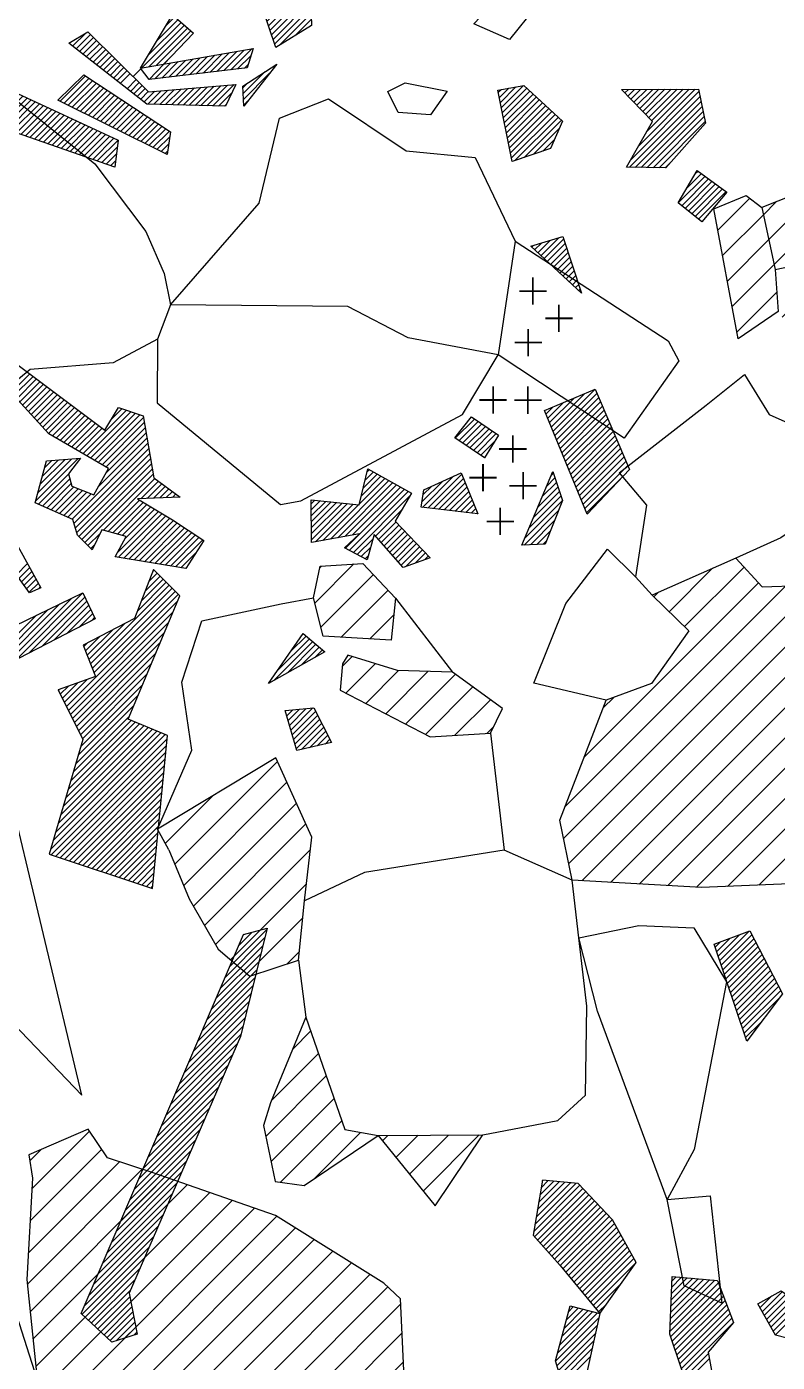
# Model space of a CAD drawing. Header units: metres. Extents: x -203 to 57, y -1987 to -1480.
# Drawn here: x -128.7 to -84.8, y -1738.3 to -1660.3 of the extents above; entities that cross this region are included whole.
import ezdxf

# ---------------------------------------------------------------- set-up
doc = ezdxf.new("R2010")
doc.units = ezdxf.units.M
doc.header["$LTSCALE"] = 25
doc.header["$MEASUREMENT"] = 0
doc.layers.get('0').update_dxf_attribs({"linetype": 'CONTINUOUS'})
for name, color, linetype in [('FEUER', 1, 'CONTINUOUS'), ('KNOCHEN', 2, 'CONTINUOUS'), ('KNOCHENSCHRAFF', 2, 'CONTINUOUS'), ('STEINE', 4, 'CONTINUOUS')]:
    doc.layers.add(name, color=color, linetype=linetype)

# ---------------------------------------------------------------- blocks, each defined once
blk = doc.blocks.new('*X22')
at = {"color": 0}
for p, q in [((-117.102, -1715.871), (-114.786, -1713.555)), ((-116.837, -1715.252), (-114.672, -1713.087)), ((-116.572, -1714.634), (-115.026, -1713.087)), ((-116.308, -1714.015), (-115.507, -1713.215)), ((-116.043, -1713.397), (-115.988, -1713.342)), ((-117.367, -1716.489), (-114.901, -1714.023)), ((-117.897, -1717.726), (-115.13, -1714.959)), ((-117.632, -1717.107), (-115.016, -1714.491)), ((-118.427, -1718.963), (-115.359, -1715.895)), ((-118.162, -1718.344), (-115.245, -1715.427)), ((-118.691, -1719.581), (-115.474, -1716.364)), ((-119.221, -1720.818), (-115.703, -1717.3)), ((-118.956, -1720.2), (-115.588, -1716.832)), ((-119.751, -1722.055), (-115.932, -1718.236)), ((-119.486, -1721.436), (-115.818, -1717.768)), ((-120.016, -1722.673), (-116.047, -1718.704)), ((-120.545, -1723.91), (-116.383, -1719.748)), ((-120.281, -1723.292), (-116.161, -1719.172)), ((-120.81, -1724.528), (-116.654, -1720.373)), ((-121.075, -1725.147), (-116.926, -1720.998)), ((-121.34, -1725.765), (-117.197, -1721.623)), ((-121.87, -1727.002), (-117.74, -1722.873)), ((-121.605, -1726.384), (-117.469, -1722.248)), ((-122.135, -1727.621), (-118.012, -1723.498)), ((-122.399, -1728.239), (-118.283, -1724.123)), ((-122.664, -1728.857), (-118.555, -1724.748)), ((-123.194, -1730.094), (-119.098, -1725.998)), ((-122.929, -1729.476), (-118.826, -1725.373)), ((-123.459, -1730.713), (-119.369, -1726.623)), ((-123.724, -1731.331), (-119.641, -1727.248)), ((-123.989, -1731.949), (-119.912, -1727.873)), ((-124.518, -1733.186), (-120.455, -1729.123)), ((-124.254, -1732.568), (-120.184, -1728.498)), ((-124.783, -1733.805), (-120.727, -1729.748)), ((-125.048, -1734.423), (-120.998, -1730.373)), ((-125.313, -1735.042), (-121.27, -1730.998)), ((-125.453, -1735.535), (-121.541, -1731.623)), ((-125.27, -1735.706), (-121.813, -1732.249)), ((-125.088, -1735.877), (-122.084, -1732.874)), ((-124.905, -1736.047), (-122.356, -1733.499)), ((-124.722, -1736.218), (-122.627, -1734.124)), ((-124.539, -1736.389), (-122.663, -1734.512)), ((-124.356, -1736.56), (-122.604, -1734.808)), ((-124.173, -1736.73), (-122.546, -1735.103)), ((-123.99, -1736.901), (-122.488, -1735.399)), ((-123.808, -1737.072), (-122.43, -1735.694)), ((-123.468, -1737.086), (-122.372, -1735.99)), ((-122.952, -1736.923), (-122.314, -1736.285)), ((-122.435, -1736.76), (-122.256, -1736.581))]:
    blk.add_line(p, q, dxfattribs=at)
blk = doc.blocks.new('*X23')
at = {"color": 0}
for p, q in [((-121.77, -1693.315), (-120.893, -1692.438)), ((-121.547, -1692.738), (-121.07, -1692.262)), ((-121.323, -1692.161), (-121.248, -1692.086)), ((-124.957, -1697.562), (-120.36, -1692.965)), ((-124.857, -1697.816), (-120.182, -1693.141)), ((-122.217, -1694.468), (-120.538, -1692.789)), ((-121.993, -1693.892), (-120.715, -1692.614)), ((-126.375, -1700.041), (-119.827, -1693.493)), ((-126.258, -1700.277), (-119.879, -1693.899)), ((-124.757, -1698.069), (-120.005, -1693.317)), ((-126.14, -1700.513), (-120.135, -1694.508)), ((-126.023, -1700.75), (-120.39, -1695.117)), ((-125.157, -1697.055), (-123.682, -1695.581)), ((-125.057, -1697.309), (-122.954, -1695.206)), ((-125.905, -1700.986), (-120.646, -1695.726)), ((-125.788, -1701.222), (-120.902, -1696.336)), ((-125.357, -1696.548), (-125.14, -1696.331)), ((-125.257, -1696.802), (-124.411, -1695.956)), ((-125.67, -1701.458), (-121.157, -1696.945)), ((-125.553, -1701.694), (-121.413, -1697.554)), ((-126.61, -1699.569), (-125.7, -1698.659)), ((-126.492, -1699.805), (-125.153, -1698.465)), ((-125.435, -1701.93), (-121.669, -1698.163)), ((-126.845, -1699.097), (-126.796, -1699.047)), ((-126.727, -1699.333), (-126.248, -1698.853)), ((-125.683, -1702.884), (-122.18, -1699.382)), ((-125.537, -1702.385), (-121.924, -1698.772)), ((-125.829, -1703.384), (-122.436, -1699.991)), ((-126.413, -1705.382), (-122.095, -1701.064)), ((-126.267, -1704.883), (-122.345, -1700.96)), ((-126.121, -1704.383), (-122.594, -1700.857)), ((-125.975, -1703.883), (-122.691, -1700.6)), ((-127.289, -1708.38), (-120.597, -1701.688)), ((-127.143, -1707.88), (-120.847, -1701.584)), ((-126.997, -1707.381), (-121.096, -1701.48)), ((-126.851, -1706.881), (-121.346, -1701.376)), ((-126.705, -1706.381), (-121.596, -1701.272)), ((-126.559, -1705.882), (-121.845, -1701.168)), ((-127.257, -1708.701), (-120.487, -1701.931)), ((-126.992, -1708.79), (-120.525, -1702.323)), ((-126.727, -1708.878), (-120.563, -1702.715)), ((-126.462, -1708.967), (-120.602, -1703.107)), ((-126.197, -1709.055), (-120.64, -1703.498)), ((-125.931, -1709.143), (-120.678, -1703.89)), ((-125.666, -1709.232), (-120.717, -1704.282)), ((-125.401, -1709.32), (-120.755, -1704.674)), ((-125.136, -1709.409), (-120.793, -1705.066)), ((-124.871, -1709.497), (-120.832, -1705.458)), ((-124.606, -1709.586), (-120.87, -1705.85)), ((-124.341, -1709.674), (-120.908, -1706.242)), ((-124.075, -1709.762), (-120.947, -1706.634)), ((-123.81, -1709.851), (-120.985, -1707.026)), ((-123.545, -1709.939), (-121.023, -1707.417)), ((-123.28, -1710.028), (-121.062, -1707.809)), ((-123.015, -1710.116), (-121.1, -1708.201)), ((-122.75, -1710.204), (-121.138, -1708.593)), ((-122.485, -1710.293), (-121.177, -1708.985)), ((-122.219, -1710.381), (-121.215, -1709.377)), ((-121.954, -1710.47), (-121.253, -1709.769)), ((-121.689, -1710.558), (-121.292, -1710.161)), ((-121.424, -1710.646), (-121.33, -1710.553)), ((-88.375, -1714.367), (-87.59, -1713.582)), ((-88.285, -1714.631), (-87.028, -1713.373)), ((-88.196, -1714.895), (-86.465, -1713.164)), ((-88.106, -1715.159), (-86.321, -1713.373)), ((-88.464, -1714.103), (-88.153, -1713.791)), ((-88.017, -1715.423), (-86.2, -1713.606)), ((-87.927, -1715.687), (-86.079, -1713.839)), ((-87.838, -1715.951), (-85.958, -1714.071)), ((-87.748, -1716.215), (-85.837, -1714.304)), ((-87.659, -1716.479), (-85.716, -1714.536)), ((-87.569, -1716.743), (-85.595, -1714.769)), ((-87.48, -1717.007), (-85.474, -1715.001)), ((-87.39, -1717.272), (-85.353, -1715.234)), ((-87.301, -1717.536), (-85.232, -1715.467)), ((-87.211, -1717.8), (-85.111, -1715.699)), ((-87.122, -1718.064), (-84.99, -1715.932)), ((-87.032, -1718.328), (-84.869, -1716.164)), ((-86.943, -1718.592), (-84.748, -1716.397)), ((-86.853, -1718.856), (-84.627, -1716.629)), ((-86.764, -1719.12), (-84.737, -1717.093)), ((-86.675, -1719.384), (-85.806, -1718.515)), ((-99.066, -1730.715), (-96.358, -1728.007)), ((-99.014, -1731.016), (-96.187, -1728.19)), ((-98.994, -1730.29), (-96.589, -1727.884)), ((-98.922, -1729.864), (-96.912, -1727.854)), ((-98.85, -1729.438), (-97.236, -1727.824)), ((-98.847, -1731.203), (-96.016, -1728.372)), ((-98.778, -1729.013), (-97.559, -1727.794)), ((-98.706, -1728.587), (-97.883, -1727.764)), ((-98.634, -1728.161), (-98.207, -1727.734)), ((-98.561, -1727.735), (-98.53, -1727.704)), ((-98.68, -1731.389), (-95.845, -1728.555)), ((-98.513, -1731.576), (-95.674, -1728.737)), ((-98.346, -1731.762), (-95.503, -1728.919)), ((-98.179, -1731.949), (-95.332, -1729.102)), ((-98.012, -1732.136), (-95.161, -1729.284)), ((-97.845, -1732.322), (-94.989, -1729.467)), ((-97.678, -1732.509), (-94.818, -1729.649)), ((-97.511, -1732.696), (-94.647, -1729.832)), ((-97.351, -1732.889), (-94.476, -1730.014)), ((-97.191, -1733.083), (-94.346, -1730.238)), ((-97.031, -1733.276), (-94.22, -1730.465)), ((-96.871, -1733.47), (-94.093, -1730.692)), ((-96.711, -1733.663), (-93.966, -1730.919)), ((-96.551, -1733.857), (-93.84, -1731.146)), ((-96.391, -1734.051), (-93.713, -1731.373)), ((-96.231, -1734.244), (-93.587, -1731.6)), ((-96.071, -1734.438), (-93.46, -1731.827)), ((-95.911, -1734.631), (-93.334, -1732.054)), ((-95.751, -1734.825), (-93.207, -1732.281)), ((-95.591, -1735.018), (-93.081, -1732.508)), ((-95.431, -1735.212), (-93.915, -1733.695)), ((-91.108, -1736.545), (-88.271, -1733.708)), ((-91.093, -1736.177), (-88.471, -1733.555)), ((-91.078, -1735.808), (-88.795, -1733.526)), ((-91.063, -1735.44), (-89.119, -1733.496)), ((-91.048, -1735.071), (-89.443, -1733.467)), ((-91.033, -1734.703), (-89.767, -1733.437)), ((-91.018, -1734.334), (-90.091, -1733.408)), ((-91.003, -1733.966), (-90.415, -1733.378)), ((-90.988, -1733.598), (-90.74, -1733.349)), ((-91.061, -1736.852), (-88.173, -1733.964)), ((-90.971, -1737.116), (-88.076, -1734.22)), ((-90.882, -1737.38), (-87.978, -1734.476)), ((-85.84, -1735.166), (-85.143, -1734.47)), ((-85.713, -1735.393), (-84.53, -1734.21)), ((-85.585, -1735.619), (-84.323, -1734.357)), ((-85.458, -1735.845), (-84.117, -1734.504)), ((-97.541, -1737.322), (-95.605, -1735.386)), ((-97.414, -1736.841), (-95.886, -1735.313)), ((-97.287, -1736.361), (-96.167, -1735.24)), ((-97.16, -1735.88), (-96.447, -1735.167)), ((-97.033, -1735.399), (-96.728, -1735.094)), ((-95.271, -1735.405), (-94.808, -1734.943)), ((-90.792, -1737.644), (-87.881, -1734.732)), ((-90.703, -1737.908), (-87.783, -1734.988)), ((-90.613, -1738.172), (-87.686, -1735.244)), ((-85.967, -1734.94), (-85.95, -1734.924)), ((-85.331, -1736.072), (-83.91, -1734.651)), ((-85.204, -1736.298), (-83.704, -1734.798)), ((-85.076, -1736.524), (-83.498, -1734.945)), ((-84.949, -1736.751), (-83.291, -1735.093)), ((-97.785, -1738.272), (-95.257, -1735.745)), ((-97.703, -1738.544), (-95.358, -1736.199)), ((-97.669, -1737.803), (-95.324, -1735.459)), ((-90.524, -1738.436), (-87.588, -1735.501)), ((-90.434, -1738.7), (-87.491, -1735.757)), ((-90.345, -1738.964), (-87.393, -1736.013)), ((-97.62, -1738.815), (-95.458, -1736.653)), ((-97.538, -1739.087), (-95.559, -1737.107)), ((-97.456, -1739.358), (-95.659, -1737.561)), ((-97.374, -1739.629), (-95.76, -1738.015)), ((-90.255, -1739.228), (-88.851, -1737.824)), ((-90.166, -1739.492), (-88.797, -1738.124))]:
    blk.add_line(p, q, dxfattribs=at)
blk = doc.blocks.new('*X32')
at = {"color": 0}
for p, q in [((-101.137, -1664.197), (-100.951, -1664.011)), ((-101.078, -1664.492), (-100.524, -1663.937)), ((-101.019, -1664.786), (-100.097, -1663.864)), ((-100.961, -1665.081), (-99.67, -1663.791)), ((-100.902, -1665.375), (-99.468, -1663.942)), ((-100.843, -1665.67), (-99.284, -1664.112)), ((-100.784, -1665.964), (-99.1, -1664.281)), ((-93.903, -1664.033), (-93.881, -1664.012)), ((-93.73, -1664.214), (-93.526, -1664.01)), ((-93.557, -1664.395), (-93.17, -1664.008)), ((-93.473, -1668.554), (-89.343, -1664.423)), ((-93.409, -1668.136), (-89.404, -1664.131)), ((-93.385, -1664.576), (-92.815, -1664.006)), ((-93.212, -1664.757), (-92.46, -1664.005)), ((-93.039, -1664.937), (-92.104, -1664.003)), ((-92.94, -1667.313), (-89.617, -1663.99)), ((-92.866, -1665.118), (-91.749, -1664.001)), ((-92.694, -1665.299), (-91.394, -1663.999)), ((-92.521, -1665.48), (-91.038, -1663.997)), ((-92.471, -1666.49), (-89.972, -1663.992)), ((-92.348, -1665.661), (-90.683, -1663.996)), ((-92.175, -1665.841), (-90.328, -1663.994)), ((-100.725, -1666.259), (-98.917, -1664.451)), ((-100.666, -1666.553), (-98.733, -1664.621)), ((-100.607, -1666.848), (-98.549, -1664.79)), ((-100.548, -1667.143), (-98.365, -1664.96)), ((-100.489, -1667.437), (-98.181, -1665.13)), ((-93.126, -1668.56), (-89.282, -1664.715)), ((-92.778, -1668.566), (-89.22, -1665.008)), ((-100.43, -1667.732), (-97.997, -1665.299)), ((-100.371, -1668.026), (-97.813, -1665.469)), ((-100.158, -1668.167), (-97.629, -1665.639)), ((-99.617, -1667.98), (-97.445, -1665.808)), ((-92.431, -1668.572), (-89.159, -1665.3)), ((-92.083, -1668.578), (-89.097, -1665.592)), ((-91.736, -1668.584), (-89.036, -1665.884)), ((-99.076, -1667.792), (-97.571, -1666.288)), ((-98.535, -1667.605), (-97.856, -1666.926)), ((-91.388, -1668.59), (-91.026, -1668.228)), ((-90.61, -1670.64), (-89.045, -1669.075)), ((-90.162, -1669.838), (-89.249, -1668.926)), ((-89.657, -1668.98), (-89.454, -1668.777)), ((-90.414, -1670.798), (-88.84, -1669.224)), ((-90.219, -1670.956), (-88.635, -1669.373)), ((-90.023, -1671.114), (-88.431, -1669.522)), ((-89.827, -1671.271), (-88.226, -1669.67)), ((-89.631, -1671.429), (-88.021, -1669.819)), ((-89.436, -1671.587), (-87.817, -1669.968)), ((-99.007, -1673.38), (-98.607, -1672.98)), ((-98.823, -1673.55), (-98.099, -1672.826)), ((-98.639, -1673.719), (-97.592, -1672.673)), ((-98.455, -1673.889), (-97.304, -1672.738)), ((-98.271, -1674.058), (-97.217, -1673.004)), ((-99.191, -1673.21), (-99.114, -1673.133)), ((-98.087, -1674.228), (-97.129, -1673.27)), ((-97.903, -1674.397), (-97.042, -1673.536)), ((-97.719, -1674.567), (-96.954, -1673.803)), ((-97.535, -1674.737), (-96.867, -1674.069)), ((-97.351, -1674.906), (-96.78, -1674.335)), ((-97.167, -1675.076), (-96.692, -1674.601)), ((-96.983, -1675.245), (-96.605, -1674.867)), ((-96.799, -1675.415), (-96.517, -1675.133)), ((-96.615, -1675.585), (-96.43, -1675.399)), ((-96.431, -1675.754), (-96.342, -1675.665)), ((-97.927, -1683.967), (-95.483, -1681.524)), ((-98.234, -1683.214), (-97.311, -1682.29)), ((-98.132, -1683.465), (-96.701, -1682.035)), ((-98.029, -1683.716), (-96.092, -1681.779)), ((-97.824, -1684.218), (-95.365, -1681.759)), ((-97.721, -1684.469), (-95.259, -1682.007)), ((-97.619, -1684.72), (-95.153, -1682.254)), ((-98.337, -1682.963), (-97.92, -1682.546)), ((-97.516, -1684.971), (-95.046, -1682.501)), ((-97.413, -1685.222), (-94.94, -1682.748)), ((-97.311, -1685.472), (-94.834, -1682.996)), ((-103.644, -1684.381), (-102.521, -1683.258)), ((-103.432, -1684.523), (-102.309, -1683.4)), ((-103.22, -1684.664), (-102.098, -1683.542)), ((-103.008, -1684.806), (-101.886, -1683.684)), ((-102.796, -1684.948), (-101.674, -1683.826)), ((-97.208, -1685.723), (-94.728, -1683.243)), ((-97.105, -1685.974), (-94.621, -1683.49)), ((-97.003, -1686.225), (-94.515, -1683.737)), ((-102.585, -1685.09), (-101.463, -1683.968)), ((-102.373, -1685.231), (-101.251, -1684.11)), ((-102.161, -1685.373), (-101.323, -1684.536)), ((-96.9, -1686.476), (-94.409, -1683.985)), ((-96.797, -1686.727), (-94.302, -1684.232)), ((-96.695, -1686.978), (-94.196, -1684.479)), ((-96.592, -1687.229), (-94.09, -1684.727)), ((-101.949, -1685.515), (-101.873, -1685.439)), ((-96.489, -1687.48), (-93.984, -1684.974)), ((-96.387, -1687.731), (-93.877, -1685.221)), ((-96.284, -1687.981), (-93.771, -1685.468)), ((-96.181, -1688.232), (-93.665, -1685.716)), ((-96.079, -1688.483), (-93.558, -1685.963)), ((-105.594, -1688.099), (-104.382, -1686.887)), ((-105.555, -1688.414), (-103.742, -1686.6)), ((-105.239, -1688.451), (-103.269, -1686.481)), ((-104.923, -1688.489), (-103.166, -1686.732)), ((-104.607, -1688.526), (-103.063, -1686.983)), ((-98.561, -1687.784), (-97.732, -1686.954)), ((-98.302, -1687.171), (-97.821, -1686.69)), ((-98.044, -1686.559), (-97.911, -1686.426)), ((-95.976, -1688.734), (-93.711, -1686.469)), ((-105.534, -1687.685), (-105.022, -1687.174)), ((-104.291, -1688.563), (-102.961, -1687.233)), ((-103.974, -1688.601), (-102.858, -1687.484)), ((-103.658, -1688.638), (-102.755, -1687.735)), ((-99.338, -1689.621), (-97.463, -1687.746)), ((-99.079, -1689.009), (-97.553, -1687.482)), ((-98.82, -1688.396), (-97.642, -1687.218)), ((-103.342, -1688.675), (-102.652, -1687.986)), ((-103.026, -1688.713), (-102.549, -1688.236)), ((-102.709, -1688.75), (-102.447, -1688.487)), ((-99.624, -1690.614), (-97.609, -1688.6)), ((-99.597, -1690.234), (-97.379, -1688.016)), ((-102.393, -1688.787), (-102.344, -1688.738)), ((-99.255, -1690.598), (-97.839, -1689.183)), ((-98.886, -1690.583), (-98.07, -1689.767)), ((-98.517, -1690.567), (-98.3, -1690.351))]:
    blk.add_line(p, q, dxfattribs=at)
blk = doc.blocks.new('*X33')
at = {"color": 0}
for p, q in [((-129.607, -1681.706), (-128.515, -1680.615)), ((-129.438, -1681.891), (-128.313, -1680.766)), ((-129.269, -1682.075), (-128.111, -1680.918)), ((-129.1, -1682.26), (-127.909, -1681.069)), ((-128.931, -1682.444), (-127.707, -1681.221)), ((-128.762, -1682.629), (-127.505, -1681.372)), ((-128.593, -1682.813), (-127.303, -1681.524)), ((-128.424, -1682.998), (-127.101, -1681.675)), ((-128.255, -1683.182), (-126.899, -1681.827)), ((-128.086, -1683.367), (-126.697, -1681.978)), ((-127.917, -1683.552), (-126.495, -1682.13)), ((-127.748, -1683.736), (-126.293, -1682.281)), ((-127.579, -1683.921), (-126.091, -1682.433)), ((-127.41, -1684.105), (-125.889, -1682.584)), ((-127.192, -1684.241), (-125.687, -1682.736)), ((-126.968, -1684.371), (-125.485, -1682.887)), ((-126.745, -1684.501), (-125.283, -1683.039)), ((-125.404, -1685.281), (-122.858, -1682.736)), ((-125.18, -1685.411), (-122.597, -1682.828)), ((-124.956, -1685.541), (-122.335, -1682.92)), ((-124.733, -1685.671), (-122.074, -1683.012)), ((-124.509, -1685.801), (-121.872, -1683.164)), ((-123.735, -1683.259), (-123.12, -1682.644)), ((-126.521, -1684.631), (-125.08, -1683.19)), ((-126.298, -1684.761), (-124.878, -1683.342)), ((-126.074, -1684.891), (-124.676, -1683.493)), ((-125.851, -1685.021), (-124.474, -1683.645)), ((-125.627, -1685.151), (-124.272, -1683.796)), ((-124.286, -1685.931), (-121.82, -1683.465)), ((-124.062, -1686.061), (-121.767, -1683.766)), ((-126.037, -1689.097), (-121.61, -1684.669)), ((-124.511, -1687.217), (-121.662, -1684.368)), ((-124.061, -1686.414), (-121.715, -1684.067)), ((-125.926, -1689.34), (-121.557, -1684.971)), ((-125.848, -1689.615), (-121.505, -1685.272)), ((-128.154, -1688.031), (-125.677, -1685.555)), ((-128.026, -1687.55), (-126.062, -1685.586)), ((-127.898, -1687.069), (-126.447, -1685.618)), ((-127.771, -1686.587), (-126.832, -1685.649)), ((-127.643, -1686.106), (-127.218, -1685.681)), ((-125.77, -1689.891), (-121.453, -1685.573)), ((-125.645, -1690.119), (-121.4, -1685.874)), ((-125.467, -1690.294), (-121.348, -1686.175)), ((-108.805, -1686.36), (-108.67, -1686.225)), ((-128.007, -1688.238), (-126.252, -1686.484)), ((-127.761, -1688.345), (-126.173, -1686.757)), ((-127.514, -1688.453), (-126.093, -1687.031)), ((-125.289, -1690.47), (-121.295, -1686.476)), ((-124.212, -1689.747), (-121.202, -1686.736)), ((-122.029, -1687.917), (-120.997, -1686.885)), ((-121.658, -1687.9), (-120.792, -1687.034)), ((-110.946, -1690.269), (-107.532, -1686.855)), ((-110.511, -1690.188), (-107.305, -1686.981)), ((-109.248, -1688.218), (-107.76, -1686.729)), ((-109.138, -1687.753), (-107.987, -1686.603)), ((-109.027, -1687.289), (-108.215, -1686.477)), ((-108.916, -1686.825), (-108.442, -1686.351)), ((-127.268, -1688.56), (-125.933, -1687.225)), ((-127.022, -1688.667), (-125.68, -1687.325)), ((-126.776, -1688.775), (-125.426, -1687.425)), ((-126.53, -1688.882), (-125.173, -1687.525)), ((-126.283, -1688.989), (-124.919, -1687.625)), ((-121.288, -1687.883), (-120.587, -1687.182)), ((-120.917, -1687.866), (-120.382, -1687.331)), ((-120.547, -1687.849), (-120.177, -1687.48)), ((-120.176, -1687.832), (-119.973, -1687.628)), ((-119.805, -1687.815), (-119.768, -1687.777)), ((-110.077, -1690.107), (-107.077, -1687.107)), ((-110.064, -1690.801), (-106.622, -1687.359)), ((-109.833, -1690.924), (-106.394, -1687.485)), ((-109.642, -1690.025), (-106.849, -1687.233)), ((-109.602, -1691.046), (-106.284, -1687.728)), ((-123.936, -1689.824), (-122.105, -1687.993)), ((-123.66, -1689.901), (-121.884, -1688.125)), ((-123.384, -1689.979), (-121.662, -1688.257)), ((-123.108, -1690.056), (-121.44, -1688.388)), ((-122.939, -1690.241), (-121.218, -1688.52)), ((-112.067, -1688.208), (-111.858, -1687.999)), ((-112.065, -1688.56), (-111.538, -1688.032)), ((-112.063, -1688.911), (-111.217, -1688.065)), ((-112.062, -1689.263), (-110.897, -1688.099)), ((-112.06, -1689.615), (-110.577, -1688.132)), ((-112.058, -1689.967), (-110.257, -1688.165)), ((-112.056, -1690.319), (-109.936, -1688.199)), ((-111.816, -1690.432), (-109.616, -1688.232)), ((-111.381, -1690.351), (-109.296, -1688.265)), ((-108.299, -1690.097), (-106.786, -1688.584)), ((-123.386, -1691.042), (-120.996, -1688.652)), ((-123.324, -1691.333), (-120.774, -1688.783)), ((-123.021, -1691.384), (-120.552, -1688.915)), ((-122.719, -1691.435), (-120.33, -1689.047)), ((-122.416, -1691.486), (-120.111, -1689.181)), ((-122.113, -1691.537), (-119.898, -1689.321)), ((-108.134, -1690.285), (-107.121, -1689.273)), ((-125.112, -1690.646), (-124.407, -1689.941)), ((-121.81, -1691.587), (-119.685, -1689.462)), ((-121.507, -1691.638), (-119.472, -1689.602)), ((-121.205, -1691.689), (-119.259, -1689.743)), ((-120.902, -1691.74), (-119.046, -1689.883)), ((-120.599, -1691.79), (-118.833, -1690.024)), ((-120.296, -1691.841), (-118.62, -1690.164)), ((-107.969, -1690.474), (-106.948, -1689.453)), ((-107.803, -1690.662), (-106.775, -1689.633)), ((-107.638, -1690.85), (-106.601, -1689.813)), ((-107.473, -1691.039), (-106.428, -1689.994)), ((-107.308, -1691.227), (-106.255, -1690.174)), ((-124.934, -1690.822), (-124.723, -1690.611)), ((-119.994, -1691.892), (-118.407, -1690.305)), ((-109.371, -1691.169), (-108.453, -1690.251)), ((-109.14, -1691.292), (-108.584, -1690.735)), ((-107.143, -1691.415), (-106.081, -1690.354)), ((-106.977, -1691.604), (-105.908, -1690.534)), ((-106.812, -1691.792), (-105.735, -1690.714)), ((-106.542, -1691.876), (-105.561, -1690.895)), ((-129.288, -1692.347), (-128.638, -1691.698)), ((-119.691, -1691.943), (-118.753, -1691.005)), ((-108.91, -1691.415), (-108.715, -1691.22)), ((-105.989, -1691.676), (-105.388, -1691.075)), ((-105.437, -1691.477), (-105.214, -1691.255)), ((-129.14, -1692.553), (-128.512, -1691.925)), ((-128.992, -1692.758), (-128.386, -1692.152)), ((-128.844, -1692.964), (-128.26, -1692.38)), ((-128.696, -1693.169), (-128.134, -1692.607)), ((-128.548, -1693.375), (-128.007, -1692.835)), ((-127.985, -1693.165), (-127.881, -1693.062)), ((-130.758, -1698.06), (-126.746, -1694.049)), ((-130.027, -1697.683), (-126.061, -1693.716)), ((-129.297, -1697.306), (-125.402, -1693.411)), ((-128.566, -1696.929), (-125.288, -1693.651)), ((-127.836, -1696.552), (-125.175, -1693.891)), ((-132.218, -1698.813), (-128.118, -1694.713)), ((-131.488, -1698.437), (-127.432, -1694.381)), ((-127.105, -1696.175), (-125.061, -1694.131)), ((-126.375, -1695.799), (-124.948, -1694.371)), ((-125.645, -1695.422), (-124.834, -1694.611)), ((-124.914, -1695.045), (-124.721, -1694.851)), ((-114.257, -1698.53), (-111.978, -1696.251)), ((-114.07, -1697.989), (-112.171, -1696.091)), ((-113.453, -1698.079), (-111.785, -1696.412)), ((-113.267, -1696.833), (-112.364, -1695.93)), ((-112.649, -1697.629), (-111.592, -1696.572)), ((-111.845, -1697.178), (-111.399, -1696.733)), ((-113.576, -1700.323), (-113.526, -1700.273)), ((-113.497, -1700.598), (-113.135, -1700.236)), ((-113.418, -1700.872), (-112.743, -1700.198)), ((-113.338, -1701.147), (-112.352, -1700.161)), ((-113.259, -1701.421), (-111.961, -1700.123)), ((-113.18, -1701.696), (-111.804, -1700.319)), ((-113.101, -1701.97), (-111.685, -1700.554)), ((-113.022, -1702.245), (-111.566, -1700.789)), ((-112.943, -1702.519), (-111.447, -1701.023)), ((-112.627, -1702.557), (-111.328, -1701.258)), ((-112.168, -1702.451), (-111.21, -1701.493)), ((-111.708, -1702.345), (-111.091, -1701.727)), ((-111.249, -1702.239), (-110.972, -1701.962))]:
    blk.add_line(p, q, dxfattribs=at)
blk = doc.blocks.new('*X39')
at = {"color": 0}
for p, q in [((-116.02, -1638.775), (-112.892, -1635.646)), ((-116.007, -1639.115), (-112.809, -1635.917)), ((-115.993, -1639.455), (-112.726, -1636.188)), ((-116.034, -1638.434), (-114.565, -1636.966)), ((-115.98, -1639.795), (-112.644, -1636.459)), ((-115.966, -1640.135), (-112.561, -1636.73)), ((-113.537, -1638.06), (-112.478, -1637)), ((-112.907, -1637.783), (-112.396, -1637.271)), ((-115.953, -1640.475), (-113.702, -1638.224)), ((-115.94, -1640.815), (-113.407, -1638.283)), ((-115.926, -1641.156), (-113.112, -1638.342)), ((-115.74, -1641.323), (-112.818, -1638.4)), ((-115.47, -1641.407), (-112.523, -1638.459)), ((-115.201, -1641.491), (-112.228, -1638.518)), ((-114.931, -1641.575), (-111.934, -1638.577)), ((-114.662, -1641.659), (-112.043, -1639.04)), ((-115.663, -1644.075), (-111.406, -1639.818)), ((-115.433, -1644.198), (-110.966, -1639.731)), ((-115.158, -1644.276), (-110.526, -1639.645)), ((-114.882, -1644.354), (-110.086, -1639.558)), ((-114.606, -1644.432), (-109.921, -1639.746)), ((-114.392, -1641.743), (-112.302, -1639.652)), ((-114.123, -1641.827), (-112.286, -1639.991)), ((-113.853, -1641.911), (-111.846, -1639.904)), ((-111.835, -1642.014), (-109.771, -1639.95)), ((-111.5, -1642.032), (-109.62, -1640.153)), ((-111.164, -1642.05), (-109.47, -1640.356)), ((-110.829, -1642.068), (-109.32, -1640.56)), ((-110.493, -1642.086), (-109.17, -1640.763)), ((-110.158, -1642.105), (-109.019, -1640.966)), ((-127.756, -1641.318), (-127.721, -1641.283)), ((-127.746, -1641.662), (-127.442, -1641.358)), ((-127.736, -1642.005), (-127.163, -1641.432)), ((-127.726, -1642.349), (-126.883, -1641.506)), ((-127.717, -1642.693), (-126.604, -1641.58)), ((-127.707, -1643.036), (-126.325, -1641.655)), ((-127.697, -1643.38), (-126.046, -1641.729)), ((-127.361, -1643.398), (-125.766, -1641.803)), ((-109.822, -1642.123), (-108.869, -1641.169)), ((-109.487, -1642.141), (-108.719, -1641.373)), ((-108.852, -1641.859), (-108.568, -1641.576)), ((-126.988, -1643.378), (-125.487, -1641.877)), ((-126.614, -1643.358), (-125.208, -1641.952)), ((-126.24, -1643.338), (-124.928, -1642.026)), ((-125.867, -1643.318), (-125.023, -1642.475)), ((-114.33, -1644.51), (-111.873, -1642.052)), ((-114.055, -1644.587), (-111.781, -1642.314)), ((-113.779, -1644.665), (-111.689, -1642.575)), ((-113.503, -1644.743), (-111.596, -1642.836)), ((-113.228, -1644.821), (-111.504, -1643.097)), ((-129.914, -1644.89), (-129.139, -1644.115)), ((-129.82, -1645.15), (-128.453, -1643.783)), ((-129.727, -1645.41), (-127.768, -1643.451)), ((-129.633, -1645.67), (-127.54, -1643.577)), ((-129.539, -1645.93), (-127.367, -1643.757)), ((-129.279, -1646.023), (-127.193, -1643.937)), ((-128.475, -1645.573), (-127.02, -1644.117)), ((-122.345, -1645.454), (-120.881, -1643.989)), ((-122.321, -1645.783), (-120.645, -1644.107)), ((-122.196, -1644.951), (-121.117, -1643.871)), ((-122.047, -1644.448), (-121.352, -1643.753)), ((-121.898, -1643.945), (-121.588, -1643.635)), ((-112.952, -1644.899), (-111.554, -1643.501)), ((-112.676, -1644.977), (-111.672, -1643.973)), ((-130.008, -1644.631), (-129.825, -1644.447)), ((-127.672, -1645.123), (-126.846, -1644.297)), ((-126.868, -1644.673), (-126.673, -1644.477)), ((-122.073, -1645.888), (-120.41, -1644.225)), ((-121.824, -1645.993), (-120.174, -1644.343)), ((-121.576, -1646.098), (-119.939, -1644.461)), ((-121.327, -1646.203), (-119.703, -1644.579)), ((-121.079, -1646.308), (-119.468, -1644.697)), ((-120.83, -1646.413), (-119.232, -1644.815)), ((-120.582, -1646.518), (-118.997, -1644.933)), ((-112.4, -1645.054), (-111.791, -1644.445)), ((-112.125, -1645.132), (-111.91, -1644.917)), ((-120.333, -1646.623), (-118.761, -1645.051)), ((-120.085, -1646.728), (-118.526, -1645.169)), ((-119.836, -1646.833), (-118.29, -1645.287)), ((-119.588, -1646.938), (-118.38, -1645.73)), ((-119.339, -1647.043), (-118.539, -1646.243)), ((-119.091, -1647.148), (-118.698, -1646.755)), ((-128.267, -1649.254), (-127.853, -1648.84)), ((-128.137, -1649.477), (-127.476, -1648.816)), ((-128.007, -1649.701), (-127.099, -1648.793)), ((-127.877, -1649.925), (-126.722, -1648.769)), ((-128.397, -1649.03), (-128.23, -1648.863)), ((-127.748, -1650.148), (-126.625, -1649.026)), ((-127.618, -1650.372), (-126.545, -1649.3)), ((-127.488, -1650.596), (-126.465, -1649.573)), ((-131.738, -1650.603), (-131.411, -1650.276)), ((-131.605, -1650.824), (-130.87, -1650.089)), ((-131.472, -1651.045), (-130.329, -1649.902)), ((-131.34, -1651.266), (-129.789, -1649.715)), ((-131.207, -1651.487), (-129.412, -1649.692)), ((-131.074, -1651.708), (-129.31, -1649.943)), ((-130.942, -1651.929), (-129.208, -1650.195)), ((-127.358, -1650.819), (-126.386, -1649.847)), ((-127.228, -1651.043), (-126.306, -1650.121)), ((-127.098, -1651.267), (-126.226, -1650.395)), ((-130.809, -1652.149), (-129.106, -1650.446)), ((-130.677, -1652.37), (-129.004, -1650.698)), ((-130.544, -1652.591), (-128.902, -1650.949)), ((-126.968, -1651.49), (-126.147, -1650.669)), ((-130.411, -1652.812), (-128.906, -1651.307)), ((-130.279, -1653.033), (-129.156, -1651.91)), ((-110.477, -1652.677), (-109.215, -1651.415)), ((-110.416, -1652.262), (-109.526, -1651.373)), ((-110.356, -1652.91), (-108.903, -1651.457)), ((-110.289, -1651.782), (-109.838, -1651.331)), ((-110.235, -1653.142), (-108.592, -1651.499)), ((-110.162, -1651.301), (-110.15, -1651.289)), ((-110.114, -1653.375), (-108.28, -1651.541)), ((-109.993, -1653.607), (-107.969, -1651.583)), ((-109.872, -1653.84), (-107.657, -1651.625)), ((-109.752, -1654.073), (-107.588, -1651.909)), ((-135.415, -1656.048), (-131.598, -1652.231)), ((-135.192, -1656.179), (-131.407, -1652.394)), ((-134.969, -1656.309), (-131.216, -1652.556)), ((-134.746, -1656.44), (-131.024, -1652.718)), ((-130.146, -1653.254), (-129.406, -1652.514)), ((-123.12, -1652.592), (-123.107, -1652.579)), ((-109.631, -1654.305), (-107.566, -1652.24)), ((-109.457, -1654.486), (-107.544, -1652.572)), ((-134.523, -1656.57), (-130.833, -1652.88)), ((-134.3, -1656.701), (-130.642, -1653.043)), ((-134.077, -1656.831), (-130.451, -1653.205)), ((-133.854, -1656.962), (-130.259, -1653.367)), ((-130.013, -1653.475), (-129.656, -1653.118)), ((-124.236, -1654.415), (-122.742, -1652.921)), ((-124.076, -1654.609), (-122.559, -1653.091)), ((-123.917, -1654.803), (-122.376, -1653.262)), ((-123.777, -1653.603), (-122.924, -1652.75)), ((-123.757, -1654.997), (-122.193, -1653.433)), ((-109.028, -1654.41), (-107.522, -1652.904)), ((-108.599, -1654.335), (-107.5, -1653.235)), ((-133.631, -1657.092), (-130.068, -1653.53)), ((-133.408, -1657.223), (-129.993, -1653.808)), ((-108.17, -1654.259), (-107.478, -1653.567)), ((-107.741, -1654.184), (-107.456, -1653.898)), ((-128.352, -1654.996), (-128.167, -1654.811)), ((-128.351, -1655.348), (-127.84, -1654.837)), ((-128.349, -1655.7), (-127.513, -1654.864)), ((-128.347, -1656.051), (-127.186, -1654.89)), ((-128.345, -1656.403), (-126.859, -1654.917)), ((-128.344, -1656.755), (-126.532, -1654.943)), ((-128.342, -1657.107), (-126.205, -1654.97)), ((-128.34, -1657.459), (-125.878, -1654.996)), ((-128.198, -1657.67), (-125.551, -1655.023)), ((-127.883, -1657.708), (-125.224, -1655.049)), ((-127.568, -1657.747), (-124.897, -1655.076)), ((-119.714, -1655.904), (-118.696, -1654.885)), ((-119.651, -1656.194), (-118.384, -1654.927)), ((-119.52, -1655.356), (-119.008, -1654.844)), ((-119.466, -1656.363), (-118.072, -1654.968)), ((-119.326, -1654.808), (-119.32, -1654.803)), ((-133.185, -1657.353), (-131.561, -1655.73)), ((-127.253, -1657.785), (-124.57, -1655.102)), ((-126.937, -1657.824), (-124.243, -1655.129)), ((-126.622, -1657.862), (-123.916, -1655.155)), ((-126.307, -1657.9), (-123.63, -1655.223)), ((-119.282, -1656.532), (-117.877, -1655.127)), ((-119.097, -1656.701), (-118.002, -1655.606)), ((-125.992, -1657.939), (-124.027, -1655.974)), ((-118.912, -1656.87), (-118.127, -1656.084)), ((-118.728, -1657.038), (-118.252, -1656.563)), ((-116.169, -1657.662), (-114.924, -1656.416)), ((-116.003, -1657.849), (-114.055, -1655.901)), ((-115.837, -1658.037), (-113.792, -1655.992)), ((-115.671, -1658.225), (-113.53, -1656.083)), ((-115.505, -1658.412), (-113.267, -1656.174)), ((-115.339, -1658.6), (-113.004, -1656.265)), ((-115.174, -1658.788), (-112.741, -1656.356)), ((-115.012, -1658.98), (-112.479, -1656.446)), ((-114.923, -1659.244), (-112.216, -1656.537)), ((-110.895, -1657.691), (-109.54, -1656.336)), ((-110.772, -1657.215), (-109.77, -1656.212)), ((-110.657, -1657.806), (-109.311, -1656.461)), ((-110.558, -1656.647), (-109.999, -1656.088)), ((-110.418, -1657.921), (-109.082, -1656.585)), ((-110.345, -1656.08), (-110.228, -1655.963)), ((-125.677, -1657.977), (-124.425, -1656.725)), ((-118.543, -1657.207), (-118.377, -1657.042)), ((-116.335, -1657.474), (-115.813, -1656.952)), ((-114.833, -1659.508), (-112.164, -1656.838)), ((-114.744, -1659.772), (-112.153, -1657.181)), ((-110.179, -1658.036), (-108.853, -1656.71)), ((-109.94, -1658.151), (-108.624, -1656.834)), ((-109.702, -1658.265), (-108.394, -1656.958)), ((-109.463, -1658.38), (-108.165, -1657.083)), ((-109.224, -1658.495), (-107.936, -1657.207)), ((-108.985, -1658.61), (-107.707, -1657.331)), ((-125.362, -1658.016), (-124.822, -1657.476)), ((-114.654, -1660.036), (-112.141, -1657.523)), ((-114.565, -1660.3), (-112.13, -1657.866)), ((-114.475, -1660.564), (-112.119, -1658.208)), ((-114.386, -1660.828), (-112.108, -1658.551)), ((-114.296, -1661.093), (-112.097, -1658.893)), ((-120.525, -1660.25), (-120.039, -1659.764)), ((-114.207, -1661.357), (-112.086, -1659.236)), ((-113.93, -1661.434), (-112.075, -1659.578)), ((-121.977, -1662.763), (-119.47, -1660.256)), ((-121.585, -1662.017), (-119.66, -1660.092)), ((-121.549, -1662.688), (-119.281, -1660.42)), ((-121.055, -1661.134), (-119.849, -1659.928)), ((-113.008, -1660.865), (-112.064, -1659.921)), ((-112.086, -1660.297), (-112.053, -1660.263)), ((-134.507, -1663.271), (-132.546, -1661.311)), ((-134.164, -1663.282), (-132.098, -1661.216)), ((-133.722, -1663.194), (-131.65, -1661.122)), ((-133.281, -1663.106), (-131.202, -1661.028)), ((-132.84, -1663.019), (-130.754, -1660.933)), ((-132.398, -1662.931), (-130.306, -1660.839)), ((-131.957, -1662.843), (-129.858, -1660.744)), ((-131.515, -1662.755), (-129.497, -1660.737)), ((-131.074, -1662.667), (-129.496, -1661.089)), ((-126.205, -1661.334), (-126.123, -1661.252)), ((-126.006, -1661.489), (-125.244, -1660.726)), ((-125.808, -1661.644), (-124.96, -1660.796)), ((-125.609, -1661.798), (-124.782, -1660.972)), ((-125.41, -1661.953), (-124.604, -1661.148)), ((-125.211, -1662.108), (-124.427, -1661.323)), ((-121.12, -1662.612), (-119.091, -1660.584)), ((-134.92, -1661.917), (-134.786, -1661.783)), ((-134.837, -1662.188), (-134.338, -1661.689)), ((-134.755, -1662.459), (-133.89, -1661.594)), ((-134.672, -1662.73), (-133.442, -1661.5)), ((-134.589, -1663.001), (-132.994, -1661.405)), ((-130.632, -1662.579), (-129.494, -1661.441)), ((-130.191, -1662.491), (-129.492, -1661.792)), ((-125.013, -1662.263), (-124.249, -1661.499)), ((-124.814, -1662.417), (-124.072, -1661.675)), ((-124.615, -1662.572), (-123.894, -1661.851)), ((-124.416, -1662.727), (-123.716, -1662.027)), ((-120.691, -1662.537), (-120.26, -1662.107)), ((-119.183, -1663.151), (-118.117, -1662.085)), ((-118.781, -1663.102), (-117.689, -1662.01)), ((-118.379, -1663.053), (-117.26, -1661.934)), ((-117.976, -1663.005), (-116.831, -1661.859)), ((-117.574, -1662.956), (-116.402, -1661.784)), ((-117.172, -1662.907), (-115.973, -1661.708)), ((-116.77, -1662.859), (-115.544, -1661.633)), ((-116.367, -1662.81), (-115.594, -1662.037)), ((-129.75, -1662.404), (-129.49, -1662.144)), ((-124.217, -1662.882), (-123.539, -1662.203)), ((-124.019, -1663.036), (-123.361, -1662.379)), ((-123.82, -1663.191), (-123.183, -1662.555)), ((-123.621, -1663.346), (-123.006, -1662.731)), ((-122.473, -1663.258), (-122.017, -1662.802)), ((-121.195, -1663.395), (-120.262, -1662.462)), ((-120.792, -1663.346), (-119.833, -1662.386)), ((-120.39, -1663.297), (-119.404, -1662.311)), ((-119.988, -1663.248), (-118.975, -1662.236)), ((-119.586, -1663.2), (-118.546, -1662.16)), ((-115.965, -1662.761), (-115.755, -1662.551)), ((-126.743, -1664.701), (-125.255, -1663.212)), ((-126.507, -1664.818), (-125.042, -1663.353)), ((-126.271, -1664.936), (-124.829, -1663.493)), ((-126.035, -1665.053), (-124.616, -1663.634)), ((-123.422, -1663.501), (-122.828, -1662.906)), ((-123.223, -1663.656), (-122.65, -1663.082)), ((-122.826, -1663.965), (-122.295, -1663.434)), ((-122.627, -1664.12), (-122.117, -1663.61)), ((-116.06, -1663.917), (-115.763, -1663.62)), ((-116.044, -1664.254), (-114.759, -1662.969)), ((-116.027, -1664.591), (-114.499, -1663.063)), ((-129.898, -1665.38), (-128.915, -1664.398)), ((-129.719, -1664.848), (-129.157, -1664.286)), ((-129.54, -1664.316), (-129.399, -1664.175)), ((-125.799, -1665.171), (-124.403, -1663.774)), ((-125.563, -1665.288), (-124.19, -1663.915)), ((-125.327, -1665.406), (-123.977, -1664.055)), ((-125.091, -1665.523), (-123.764, -1664.196)), ((-124.855, -1665.641), (-123.551, -1664.336)), ((-122.428, -1664.275), (-121.94, -1663.786)), ((-122.229, -1664.429), (-121.762, -1663.962)), ((-122.031, -1664.584), (-121.584, -1664.138)), ((-121.832, -1664.739), (-121.211, -1664.118)), ((-121.605, -1664.866), (-120.825, -1664.085)), ((-121.261, -1664.875), (-120.439, -1664.053)), ((-120.917, -1664.885), (-120.052, -1664.02)), ((-120.574, -1664.895), (-119.666, -1663.987)), ((-120.23, -1664.905), (-119.279, -1663.954)), ((-119.886, -1664.914), (-118.893, -1663.921)), ((-119.542, -1664.924), (-118.507, -1663.888)), ((-119.198, -1664.934), (-118.12, -1663.856)), ((-118.855, -1664.944), (-117.734, -1663.823)), ((-118.511, -1664.953), (-117.347, -1663.79)), ((-118.167, -1664.963), (-116.961, -1663.757)), ((-117.823, -1664.973), (-116.575, -1663.724)), ((-117.479, -1664.983), (-116.709, -1664.212)), ((-130.079, -1666.269), (-128.431, -1664.621)), ((-130.077, -1665.913), (-128.673, -1664.509)), ((-129.817, -1666.36), (-128.189, -1664.732)), ((-129.555, -1666.452), (-127.947, -1664.844)), ((-129.293, -1666.543), (-127.705, -1664.955)), ((-129.031, -1666.634), (-127.463, -1665.067)), ((-128.768, -1666.726), (-127.221, -1665.178)), ((-124.619, -1665.758), (-123.338, -1664.477)), ((-124.383, -1665.876), (-123.125, -1664.617)), ((-124.147, -1665.993), (-122.911, -1664.758)), ((-123.911, -1666.111), (-122.698, -1664.898)), ((-123.675, -1666.228), (-122.485, -1665.039)), ((-123.439, -1666.346), (-122.272, -1665.179)), ((-117.136, -1664.992), (-117.027, -1664.884)), ((-116.011, -1664.928), (-115.78, -1664.697)), ((-128.506, -1666.817), (-126.979, -1665.29)), ((-128.244, -1666.908), (-126.737, -1665.401)), ((-127.982, -1667), (-126.495, -1665.513)), ((-127.719, -1667.091), (-126.253, -1665.624)), ((-127.457, -1667.182), (-126.011, -1665.736)), ((-127.195, -1667.273), (-125.769, -1665.847)), ((-126.933, -1667.365), (-125.526, -1665.959)), ((-123.203, -1666.463), (-122.059, -1665.32)), ((-122.967, -1666.581), (-121.846, -1665.46)), ((-122.731, -1666.698), (-121.633, -1665.601)), ((-122.494, -1666.816), (-121.42, -1665.741)), ((-122.258, -1666.933), (-121.207, -1665.882)), ((-126.67, -1667.456), (-125.284, -1666.07)), ((-126.408, -1667.547), (-125.042, -1666.182)), ((-126.146, -1667.639), (-124.8, -1666.293)), ((-125.884, -1667.73), (-124.558, -1666.405)), ((-125.622, -1667.821), (-124.316, -1666.516)), ((-125.359, -1667.913), (-124.074, -1666.628)), ((-125.097, -1668.004), (-123.832, -1666.739)), ((-122.022, -1667.051), (-120.994, -1666.022)), ((-121.786, -1667.168), (-120.781, -1666.163)), ((-121.55, -1667.286), (-120.568, -1666.303)), ((-121.314, -1667.403), (-120.355, -1666.444)), ((-121.078, -1667.521), (-120.328, -1666.77)), ((-124.835, -1668.095), (-123.59, -1666.851)), ((-124.573, -1668.187), (-123.348, -1666.962)), ((-124.31, -1668.278), (-123.394, -1667.362)), ((-120.842, -1667.638), (-120.39, -1667.186)), ((-124.048, -1668.369), (-123.444, -1667.765)), ((-123.786, -1668.461), (-123.494, -1668.169)), ((-120.606, -1667.756), (-120.451, -1667.601))]:
    blk.add_line(p, q, dxfattribs=at)
blk = doc.blocks.new('*X53')
at = {"color": 0}
for p, q in [((-113.148, -1720.048), (-112.095, -1718.995)), ((-114.389, -1723.057), (-111.639, -1720.307)), ((-114.714, -1725.149), (-111.184, -1721.62)), ((-114.409, -1726.612), (-110.729, -1722.933)), ((-113.854, -1727.825), (-110.274, -1724.246)), ((-128.383, -1728.212), (-125.016, -1724.845)), ((-111.878, -1727.617), (-109.176, -1724.915)), ((-107.904, -1725.411), (-107.587, -1725.094)), ((-107.113, -1726.388), (-105.81, -1725.085)), ((-106.322, -1727.364), (-104.034, -1725.076)), ((-105.53, -1728.34), (-102.257, -1725.067)), ((-128.506, -1726.568), (-127.85, -1725.911)), ((-128.487, -1730.084), (-124.304, -1725.901)), ((-128.591, -1731.955), (-123.265, -1726.63)), ((-128.65, -1733.782), (-121.934, -1727.066)), ((-128.487, -1735.387), (-120.614, -1727.515)), ((-128.324, -1736.992), (-119.304, -1727.972)), ((-128.161, -1738.597), (-117.994, -1728.429)), ((-127.495, -1739.698), (-116.683, -1728.887)), ((-126.408, -1740.379), (-115.373, -1729.344)), ((-125.321, -1741.06), (-114.078, -1729.817)), ((-123.634, -1741.14), (-112.988, -1730.495)), ((-119.979, -1739.253), (-111.899, -1731.173)), ((-118.657, -1739.699), (-110.809, -1731.851)), ((-117.334, -1740.144), (-109.719, -1732.529)), ((-116.257, -1740.835), (-108.629, -1733.207)), ((-115.675, -1742.021), (-107.584, -1733.929)), ((-115.094, -1743.207), (-106.823, -1734.936)), ((-114.333, -1744.214), (-106.746, -1736.627)), ((-112.96, -1744.609), (-106.669, -1738.318))]:
    blk.add_line(p, q, dxfattribs=at)
blk = doc.blocks.new('*X54')
at = {"color": 0}
for p, q in [((-111.856, -1694.008), (-109.57, -1691.721)), ((-111.558, -1691.942), (-111.463, -1691.847)), ((-111.497, -1695.416), (-108.425, -1692.344)), ((-91.143, -1694.508), (-88.608, -1691.973)), ((-90.245, -1695.377), (-86.771, -1691.904)), ((-110.307, -1695.994), (-107.571, -1693.258)), ((-97.315, -1707.75), (-82.818, -1693.254)), ((-97.241, -1705.909), (-84.344, -1693.012)), ((-96.13, -1703.031), (-85.925, -1692.825)), ((-97.01, -1709.214), (-81.591, -1693.794)), ((-92.042, -1693.639), (-91.784, -1693.381)), ((-108.638, -1696.093), (-107.239, -1694.693)), ((-96.254, -1710.226), (-80.656, -1694.627)), ((-110.249, -1697.703), (-109.673, -1697.127)), ((-110.042, -1699.265), (-108.324, -1697.546)), ((-108.878, -1699.868), (-106.962, -1697.952)), ((-94.58, -1710.319), (-81.807, -1697.546)), ((-107.713, -1700.471), (-105.241, -1697.999)), ((-106.549, -1701.075), (-103.635, -1698.161)), ((-105.384, -1701.678), (-102.613, -1698.906)), ((-94.994, -1700.126), (-94.382, -1699.514)), ((-103.666, -1701.728), (-101.59, -1699.652)), ((-92.906, -1710.413), (-82.724, -1700.231)), ((-101.78, -1701.609), (-101.423, -1701.252)), ((-91.232, -1710.506), (-82.716, -1701.99)), ((-120.036, -1709.259), (-114.035, -1703.257)), ((-89.557, -1710.6), (-82.764, -1703.806)), ((-119.517, -1710.507), (-113.481, -1704.471)), ((-120.591, -1708.046), (-117.773, -1705.227)), ((-118.948, -1711.706), (-112.927, -1705.685)), ((-87.744, -1710.554), (-83.037, -1705.847)), ((-118.303, -1712.828), (-112.373, -1706.899)), ((-85.9, -1710.478), (-83.309, -1707.887)), ((-117.657, -1713.95), (-112.108, -1708.401)), ((-116.778, -1714.84), (-112.345, -1710.406)), ((-115.824, -1715.653), (-112.559, -1712.388)), ((-113.496, -1715.093), (-112.751, -1714.348))]:
    blk.add_line(p, q, dxfattribs=at)
blk = doc.blocks.new('*X55')
at = {"color": 0}
for p, q in [((-75.641, -1673.702), (-71.388, -1669.45)), ((-75.301, -1675.131), (-69.536, -1669.365)), ((-88.3, -1672.219), (-86.44, -1670.36)), ((-85.637, -1671.324), (-84.883, -1670.57)), ((-85.322, -1672.777), (-82.923, -1670.378)), ((-74.061, -1675.658), (-68.418, -1670.014)), ((-88.023, -1673.709), (-85.637, -1671.324)), ((-70.156, -1673.52), (-67.49, -1670.854)), ((-85.008, -1674.23), (-82.64, -1671.863)), ((-87.745, -1675.2), (-85.322, -1672.777)), ((-67.505, -1672.637), (-67.402, -1672.534)), ((-83.157, -1674.147), (-82.358, -1673.348)), ((-79.357, -1682.722), (-70.315, -1673.68)), ((-87.467, -1676.69), (-85.008, -1674.23)), ((-81.471, -1681.3), (-75.317, -1675.146)), ((-78.208, -1683.34), (-69.758, -1674.89)), ((-87.19, -1678.18), (-84.855, -1675.845)), ((-83.121, -1679.415), (-79.7, -1675.994)), ((-82.346, -1680.408), (-77.509, -1675.57)), ((-80.507, -1682.103), (-74.061, -1675.658)), ((-77.058, -1683.958), (-69.2, -1676.101)), ((-84.551, -1677.309), (-84.083, -1676.841)), ((-83.836, -1678.362), (-81.891, -1676.417)), ((-74.391, -1683.059), (-68.643, -1677.311))]:
    blk.add_line(p, q, dxfattribs=at)
blk = doc.blocks.new('LB')
at = {"layer": 'FEUER', "const_width": 0.1}
for points in [[(0, 0), (0, -1.6)], [(-0.8, -0.8), (0.8, -0.8)]]:
    blk.add_lwpolyline(points, dxfattribs=at)

msp = doc.modelspace()

# ---------------------------------------------------------------- linework, layer by layer
at = {"layer": 'KNOCHEN'}
for points in [[(-114.138, -1661.561), (-115.018, -1658.964), (-116.454, -1657.339), (-114.064, -1655.898), (-112.173, -1656.552), (-112.052, -1660.276), (-114.138, -1661.561)], [(-122.039, -1662.774), (-120.167, -1659.653), (-118.937, -1660.718), (-121.526, -1663.435)], [(-126.229, -1661.315), (-125.11, -1660.647), (-121.573, -1664.149), (-116.474, -1663.716), (-117.079, -1664.994), (-121.671, -1664.864), (-126.229, -1661.315)], [(-122.039, -1662.774), (-115.464, -1661.619), (-115.815, -1662.743), (-121.526, -1663.435), (-122.039, -1662.774)], [(-116.008, -1664.989), (-116.065, -1663.816), (-114.082, -1662.53), (-116.008, -1664.989)], [(-126.876, -1664.635), (-125.353, -1663.147), (-120.286, -1666.489), (-120.483, -1667.817), (-126.876, -1664.635)], [(-130.184, -1666.232), (-129.48, -1664.137), (-123.345, -1666.964), (-123.541, -1668.546), (-130.184, -1666.232)], [(-100.33, -1668.227), (-101.167, -1664.048), (-99.638, -1663.785), (-97.383, -1665.866), (-98.09, -1667.45), (-100.33, -1668.227)], [(-93.646, -1668.551), (-92.129, -1665.89), (-93.923, -1664.012), (-89.434, -1663.989), (-89.016, -1665.977), (-91.35, -1668.59), (-93.646, -1668.551)], [(-89.243, -1671.743), (-90.626, -1670.627), (-89.513, -1668.734), (-87.772, -1670.001), (-89.243, -1671.743)], [(-96.262, -1675.91), (-99.235, -1673.17), (-97.35, -1672.599), (-96.262, -1675.91), (-96.262, -1675.91)], [(-127.857, -1693.106), (-128.519, -1693.415), (-136.532, -1682.283), (-136.603, -1678.253), (-134.109, -1677.271), (-132.523, -1678.182), (-133.376, -1680.89), (-133.725, -1682.524), (-127.857, -1693.106)], [(-123.53, -1691.299), (-122.872, -1690.122), (-124.303, -1689.721), (-124.858, -1690.897), (-125.73, -1690.034), (-125.73, -1690.034), (-125.989, -1689.117), (-128.188, -1688.159), (-127.537, -1685.707), (-125.548, -1685.544), (-126.258, -1686.466), (-126.05, -1687.179), (-124.772, -1687.683), (-123.913, -1686.148), (-127.392, -1684.125), (-130.88, -1680.316)], [(-129.197, -1680.104), (-124.128, -1683.905), (-123.318, -1682.574), (-121.887, -1683.077), (-121.257, -1686.696), (-119.721, -1687.811), (-122.22, -1687.925), (-120.174, -1689.14), (-118.331, -1690.355), (-119.394, -1691.993), (-123.53, -1691.299)], [(-95.943, -1688.815), (-98.422, -1682.757), (-95.469, -1681.518), (-93.456, -1686.201), (-95.943, -1688.815)], [(-103.668, -1684.364), (-102.705, -1683.135), (-101.118, -1684.199), (-101.928, -1685.529), (-103.668, -1684.364)], [(-112.055, -1690.477), (-112.068, -1687.977), (-109.261, -1688.269), (-108.761, -1686.175), (-106.203, -1687.591), (-107.164, -1689.228), (-105.113, -1691.36), (-106.692, -1691.929), (-108.385, -1689.999), (-108.786, -1691.481), (-110.115, -1690.773), (-109.252, -1689.953), (-112.055, -1690.477)], [(-105.638, -1688.404), (-105.49, -1687.383), (-103.301, -1686.403), (-102.32, -1688.796), (-105.638, -1688.404)], [(-99.76, -1690.62), (-97.945, -1686.325), (-97.375, -1688.006), (-98.383, -1690.562), (-99.76, -1690.62)], [(-121.281, -1692.053), (-122.39, -1694.915), (-125.392, -1696.461), (-124.668, -1698.294), (-126.858, -1699.07), (-125.415, -1701.97), (-127.372, -1708.663), (-121.342, -1710.674), (-120.468, -1701.742), (-122.769, -1700.784), (-119.743, -1693.576), (-121.281, -1692.053)], [(-142.739, -1706.393), (-145.306, -1703.038), (-125.407, -1693.4), (-124.685, -1694.927), (-132.572, -1698.996), (-142.806, -1703.179), (-142.739, -1706.393)], [(-114.565, -1698.703), (-112.539, -1695.785), (-111.259, -1696.85), (-114.565, -1698.703)], [(-112.913, -1702.623), (-113.588, -1700.279), (-111.906, -1700.118), (-110.875, -1702.153), (-112.913, -1702.623)], [(-125.504, -1735.488), (-116.023, -1713.351), (-114.648, -1712.987), (-116.198, -1719.321), (-122.704, -1734.301), (-122.233, -1736.696), (-123.71, -1737.162), (-125.504, -1735.488)], [(-86.607, -1719.582), (-88.523, -1713.929), (-86.435, -1713.153), (-84.53, -1716.817), (-86.607, -1719.582)], [(-97.511, -1732.696), (-95.201, -1735.49), (-93.073, -1732.521), (-94.463, -1730.028), (-96.463, -1727.895), (-98.556, -1727.702), (-99.101, -1730.918), (-97.511, -1732.696)], [(-89.095, -1742.653), (-91.114, -1736.695), (-90.978, -1733.327), (-88.324, -1733.569), (-87.393, -1736.013), (-88.864, -1737.755), (-88.129, -1741.832), (-89.095, -1742.653)], [(-81.212, -1737.717), (-84.941, -1736.766), (-85.97, -1734.935), (-84.596, -1734.162), (-82.037, -1735.986), (-80.758, -1736.643), (-81.212, -1737.717)], [(-96.648, -1742.028), (-97.789, -1738.258), (-96.938, -1735.04), (-95.201, -1735.49), (-96.648, -1742.028)]]:
    msp.add_lwpolyline(points, dxfattribs=at)
at = {"layer": 'STEINE'}
msp.add_lwpolyline([(-100.468, -1661.085), (-102.564, -1660.178), (-100.28, -1657.768), (-98.947, -1659.19)], close=True, dxfattribs=at)
for points in [[(-141.785, -1682.615), (-134.648, -1671.407), (-133.953, -1667.577), (-131.013, -1663.635), (-129.991, -1664.089), (-124.715, -1668.348), (-121.737, -1672.312), (-120.653, -1674.756), (-120.287, -1676.59), (-121.042, -1678.584), (-123.637, -1679.974), (-128.482, -1680.355), (-129.853, -1681.484), (-132.962, -1682.163), (-135.097, -1683.704)], [(-106.977, -1665.352), (-107.595, -1664.131), (-106.577, -1663.615), (-104.126, -1664.113), (-105.088, -1665.496), (-106.977, -1665.352)], [(-120.287, -1676.59), (-115.113, -1670.647), (-113.913, -1665.692), (-111.062, -1664.556), (-106.506, -1667.594), (-102.474, -1667.982), (-100.154, -1672.868), (-101.142, -1679.505)], [(-84.944, -1674.527), (-82.243, -1673.953), (-83.028, -1669.824), (-85.727, -1670.909)], [(-84.944, -1674.527), (-84.778, -1676.975), (-87.117, -1678.568), (-88.532, -1670.974), (-86.649, -1670.2), (-85.727, -1670.909), (-84.944, -1674.527)], [(-100.154, -1672.868), (-91.198, -1678.691), (-90.58, -1679.861), (-93.771, -1684.366), (-101.142, -1679.505)], [(-121.042, -1678.584), (-121.075, -1682.308), (-113.852, -1688.241), (-112.68, -1688.031), (-103.216, -1682.985), (-101.142, -1679.505), (-106.401, -1678.511), (-109.93, -1676.692), (-120.287, -1676.59)], [(-94.067, -1686.408), (-88.985, -1682.455), (-86.75, -1680.658), (-85.31, -1682.998), (-82.804, -1684.108), (-78.917, -1686.231), (-78.755, -1687.914), (-82.526, -1688.8), (-84.611, -1690.187), (-87.258, -1691.374), (-92.144, -1693.541)], [(-94.067, -1686.408), (-92.476, -1688.288), (-93.119, -1692.474)], [(-93.119, -1692.474), (-92.144, -1693.541), (-89.991, -1695.622), (-92.17, -1698.693), (-94.818, -1699.676), (-99.057, -1698.677), (-97.192, -1694.025), (-94.759, -1690.85), (-93.119, -1692.474)], [(-111.365, -1695.932), (-111.937, -1693.69), (-111.539, -1691.852), (-109.04, -1691.686), (-107.142, -1693.717), (-107.385, -1696.167), (-111.365, -1695.932)], [(-87.258, -1691.374), (-85.719, -1693.05), (-83.423, -1692.987), (-80.56, -1694.248), (-80.961, -1695.832), (-82.728, -1699.412), (-82.709, -1703.391), (-83.643, -1710.385), (-89.254, -1710.617), (-96.806, -1710.195), (-97.538, -1706.678), (-96.178, -1703.152), (-94.818, -1699.676)], [(-120.384, -1708.424), (-121.053, -1707.203), (-119.035, -1702.602), (-119.616, -1698.626), (-118.461, -1695.049), (-113.823, -1694.057), (-111.937, -1693.69)], [(-107.142, -1693.717), (-103.804, -1698.037)], [(-146.922, -1696.006), (-147.314, -1699.324), (-144.476, -1705.789), (-139.715, -1709.133), (-135.98, -1711.41), (-134.802, -1712.322), (-130.85, -1717.149), (-125.465, -1722.734), (-129.946, -1703.982), (-131.752, -1699.808)], [(-110.235, -1697.559), (-110.38, -1699.09), (-105.112, -1701.819), (-101.593, -1701.597), (-100.886, -1700.165), (-103.804, -1698.037), (-107.019, -1697.951), (-109.931, -1697.047), (-110.235, -1697.559)], [(-101.593, -1701.597), (-100.794, -1708.429)], [(-120.384, -1708.424), (-119.196, -1711.275), (-117.498, -1714.226), (-115.654, -1715.798), (-112.802, -1714.866), (-112.462, -1711.395), (-112.021, -1707.669), (-114.136, -1703.037), (-121.053, -1707.203)], [(-112.802, -1714.866), (-112.377, -1718.18), (-110.1, -1724.749), (-108.16, -1725.097), (-102.038, -1725.066), (-97.655, -1724.228), (-96.03, -1722.741), (-95.953, -1717.537), (-96.432, -1713.56), (-96.806, -1710.195), (-100.794, -1708.429), (-108.95, -1709.745), (-112.462, -1711.395)], [(-96.432, -1713.56), (-92.916, -1712.828), (-89.701, -1712.965), (-87.798, -1716.119), (-89.688, -1725.923), (-91.255, -1728.839), (-95.34, -1717.84), (-96.432, -1713.56)], [(-132.525, -1729.044), (-133.266, -1733.894), (-130.888, -1740.361), (-129.306, -1740.455), (-128.087, -1739.327), (-129.849, -1733.775), (-130.04, -1726.022), (-130.85, -1717.149), (-132.939, -1717.72), (-134.76, -1720.739)], [(-112.377, -1718.18), (-114.444, -1723.189), (-114.845, -1724.518), (-114.166, -1727.779), (-112.481, -1728.026), (-108.16, -1725.097)], [(-107.811, -1733.717), (-114.156, -1729.769), (-121.362, -1727.254), (-123.968, -1726.4), (-125.098, -1724.722), (-128.56, -1726.218), (-128.349, -1727.595), (-128.677, -1733.514), (-128.087, -1739.327), (-124.453, -1741.604), (-120.18, -1739.186), (-116.45, -1740.442), (-114.852, -1743.699), (-114.032, -1744.512), (-111.378, -1744.754), (-106.493, -1742.179), (-106.837, -1734.63), (-107.811, -1733.717)], [(-108.16, -1725.097), (-104.823, -1729.212), (-102.038, -1725.066)], [(-91.255, -1728.839), (-88.756, -1728.622), (-88.062, -1734.894), (-90.261, -1733.884), (-91.255, -1728.839)]]:
    msp.add_lwpolyline(points, dxfattribs=at)

# ---------------------------------------------------------------- block references
at = {"layer": 'FEUER'}
for name, p in [('*X54', (0, 0)), ('*X55', (0, 0)), ('LB', (-99.107, -1674.986)), ('LB', (-97.587, -1676.575)), ('LB', (-99.379, -1677.992)), ('LB', (-101.438, -1681.346)), ('LB', (-99.399, -1681.357)), ('LB', (-100.282, -1684.208)), ('LB', (-102.025, -1685.88)), ('LB', (-99.682, -1686.352)), ('LB', (-101.019, -1688.435)), ('*X53', (0, 0))]:
    msp.add_blockref(name, p, dxfattribs=at)
at = {"layer": 'KNOCHENSCHRAFF'}
for name in ['*X39', '*X32', '*X33', '*X23', '*X22']:
    msp.add_blockref(name, (0, 0), dxfattribs=at)

doc.saveas('drawing.dxf')
